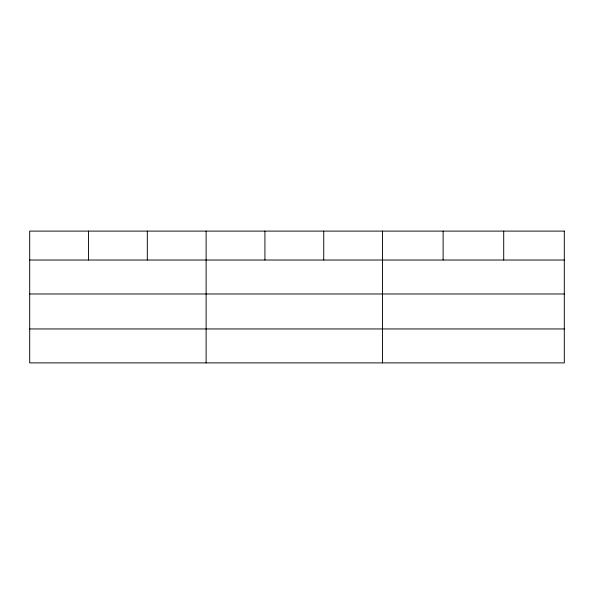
<?xml version="1.0" encoding="UTF-8"?>
<svg xmlns="http://www.w3.org/2000/svg" width="594" height="594" viewBox="0 0 594 594"><rect width="100%" height="100%" fill="white"/><g stroke="black" fill="none" stroke-linecap="round" stroke-linejoin="round"><path stroke-width="0.89" d="M29.7 260.024L564.3 260.024M29.7 293.978L564.3 293.978M29.7 328.95L564.3 328.95M503.712 231.103L503.712 260.024M443.124 231.103L443.124 260.024M382.536 231.103L382.536 362.897M323.73 231.103L323.73 260.024M264.924 231.103L264.924 260.024M206.118 231.103L206.118 362.897M147.312 231.103L147.312 260.024M88.506 231.103L88.506 260.024M564.3 231.103L29.7 231.103L29.7 362.897L564.3 362.897L564.3 231.103"/></g></svg>
